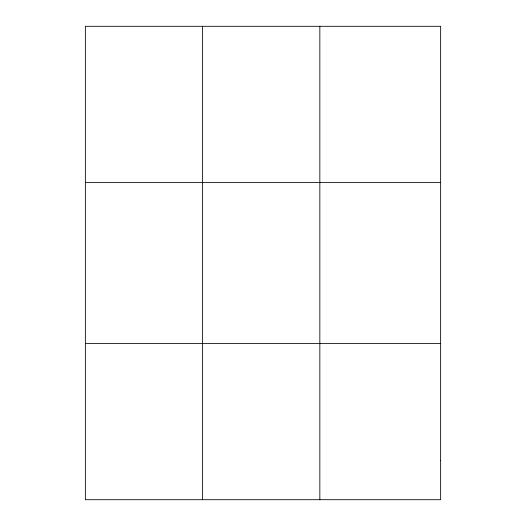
<?xml version="1.0" encoding="UTF-8"?>
<svg xmlns="http://www.w3.org/2000/svg" width="526" height="526" viewBox="0 0 526 526"><rect width="100%" height="100%" fill="white"/><g stroke="black" fill="none" stroke-linecap="round" stroke-linejoin="round"><path stroke-width="0.79" d="M202.602 26.3L202.602 499.7M319.841 26.3L319.841 499.7M85.363 182.522L440.637 182.522M85.363 343.478L440.637 343.478M440.637 460.644L440.637 499.7L85.363 499.7L85.363 26.3L440.637 26.3L440.637 460.644"/></g></svg>
